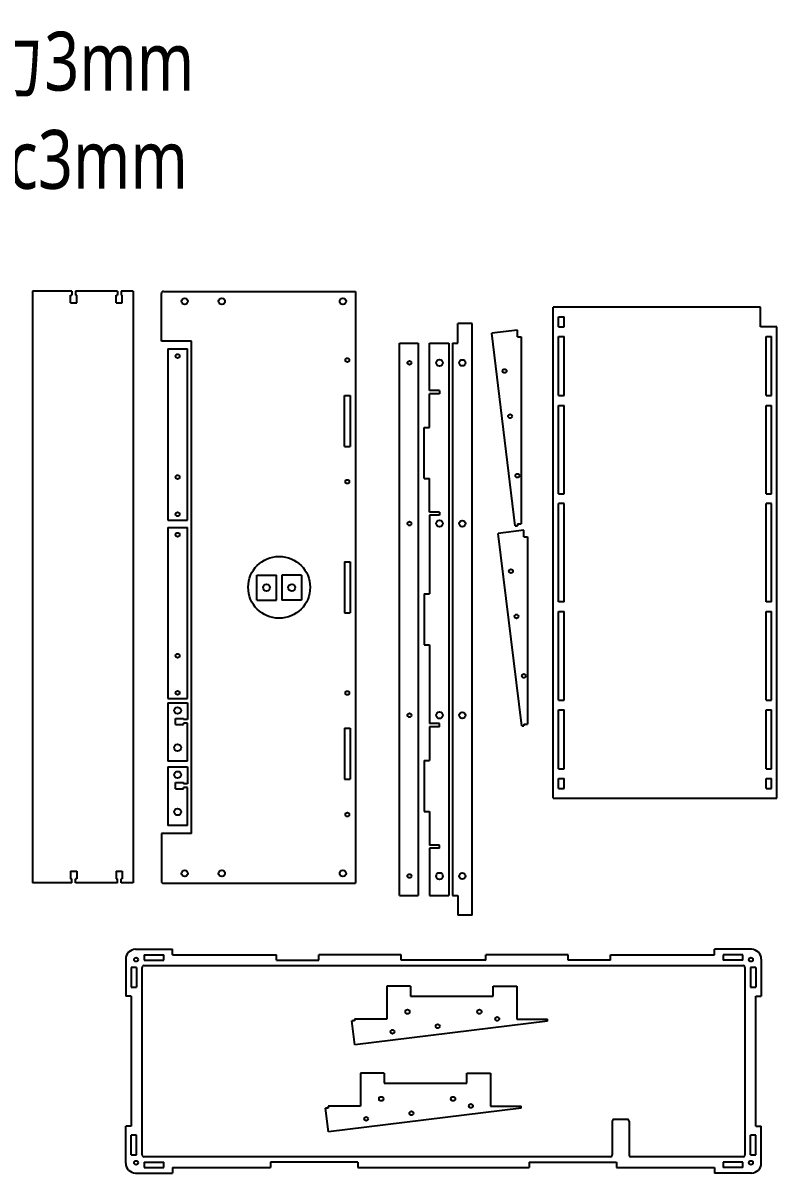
# Model space of a CAD drawing. Header units: inches. Extents: x 70 to 1310, y 181 to 772.
# Drawn here: x 398 to 782, y 186 to 772 of the extents above; entities that cross this region are included whole.
import ezdxf

# ---------------------------------------------------------------- set-up
doc = ezdxf.new("R2010")
doc.units = ezdxf.units.IN
doc.header["$LTSCALE"] = 1.21
doc.header["$MEASUREMENT"] = 0
doc.layers.get('0').update_dxf_attribs({"linetype": 'CONTINUOUS'})
doc.styles.get("Standard").update_dxf_attribs({"font": 'txt', "width": 0.8})

msp = doc.modelspace()

# ---------------------------------------------------------------- linework, layer by layer
for p, q in [((403.26, 635.11), (403.26, 333.85)), ((423.33, 635.11), (403.26, 635.11)), ((446.52, 635.11), (425.18, 635.11)), ((454.45, 635.11), (448.37, 635.11)), ((454.45, 635.11), (454.45, 333.85)), ((468.89, 609.61), (468.89, 633.94)), ((567.69, 634.94), (567.69, 333.68)), ((773.89, 616.92), (773.89, 626.93)), ((627.08, 618.6), (619.77, 618.6)), ((619.77, 608.6), (619.77, 618.6)), ((627.08, 317.34), (627.08, 618.6)), ((650.09, 611.89), (650.07, 615.28)), ((782.2, 616.92), (773.89, 616.92)), ((484.29, 359.01), (484.29, 609.61)), ((650.09, 611.89), (651.99, 611.89)), ((651.99, 611.89), (651.99, 516.64)), ((472.16, 605.69), (472.16, 518.55)), ((472.16, 605.69), (482.16, 605.69)), ((482.16, 518.55), (482.16, 605.69)), ((590.11, 608.6), (599.51, 608.6)), ((590.11, 327.34), (590.11, 608.6)), ((599.51, 608.6), (599.51, 327.34)), ((605.38, 608.6), (615.12, 608.6)), ((605.38, 584.44), (605.38, 608.6)), ((615.12, 608.6), (615.12, 327.34)), ((617, 608.6), (619.77, 608.6)), ((617, 608.6), (617, 327.34)), ((562.15, 556.07), (562.15, 582.01)), ((562.15, 582.01), (564.92, 582.01)), ((564.92, 582.01), (564.92, 556.07)), ((610.41, 584.44), (605.38, 584.44)), ((610.41, 582.84), (605.38, 582.84)), ((605.38, 565.67), (605.38, 582.84)), ((610.41, 584.44), (610.41, 582.84)), ((602.58, 565.67), (605.38, 565.67)), ((602.58, 539.73), (602.58, 565.67)), ((562.15, 556.07), (564.92, 556.07)), ((602.58, 539.73), (605.38, 539.73)), ((605.38, 522.57), (605.38, 539.73)), ((610.41, 522.57), (605.38, 522.57)), ((610.41, 522.57), (610.41, 520.97)), ((472.16, 518.55), (482.16, 518.55)), ((610.41, 520.97), (605.38, 520.97)), ((605.38, 520.97), (605.38, 480.93)), ((649.03, 515.64), (650.09, 515.64)), ((650.09, 516.64), (651.99, 516.64)), ((650.09, 516.64), (650.09, 515.64)), ((472.16, 514.77), (472.16, 427.63)), ((472.16, 514.77), (482.16, 514.77)), ((482.16, 427.63), (482.16, 514.77)), ((653.35, 509.97), (653.33, 513.36)), ((653.35, 509.97), (655.25, 509.97)), ((655.25, 509.97), (655.25, 414.72)), ((562.15, 497.27), (564.92, 497.27)), ((562.15, 497.27), (562.15, 471.34)), ((564.92, 497.27), (564.92, 471.34)), ((517.4, 477.69), (517.4, 490.58)), ((517.4, 490.58), (527.4, 490.58)), ((527.4, 477.69), (527.4, 490.58)), ((540.23, 490.58), (530.23, 490.58)), ((530.23, 490.58), (530.23, 477.69)), ((540.23, 490.58), (540.23, 477.69)), ((602.58, 480.93), (602.58, 455)), ((602.58, 480.93), (605.38, 480.93)), ((517.4, 477.69), (527.4, 477.69)), ((540.23, 477.69), (530.23, 477.69)), ((562.15, 471.34), (564.92, 471.34)), ((602.58, 455), (605.38, 455)), ((605.38, 455), (605.38, 414.97)), ((472.16, 427.63), (482.16, 427.63)), ((472.16, 425.57), (472.16, 395.74)), ((472.16, 425.57), (482.16, 425.57)), ((482.16, 425.57), (482.16, 416.99)), ((482.16, 395.74), (482.16, 415.14)), ((562.15, 412.54), (564.92, 412.54)), ((562.15, 412.54), (562.15, 386.6)), ((564.92, 412.54), (564.92, 386.6)), ((610.41, 414.97), (605.38, 414.97)), ((610.41, 413.37), (605.38, 413.37)), ((605.38, 413.37), (605.38, 396.2)), ((610.41, 413.37), (610.41, 414.97)), ((652.29, 413.72), (653.35, 413.72)), ((653.35, 414.72), (655.25, 414.72)), ((653.35, 414.72), (653.35, 413.72)), ((482.16, 395.74), (472.16, 395.74)), ((472.16, 392.86), (472.16, 363.02)), ((472.16, 392.86), (482.16, 392.86)), ((482.16, 392.86), (482.16, 384.28)), ((602.58, 396.2), (605.38, 396.2)), ((602.58, 396.2), (602.58, 370.26)), ((562.15, 386.6), (564.92, 386.6)), ((482.16, 363.02), (482.16, 382.43)), ((602.58, 370.26), (605.38, 370.26)), ((605.38, 370.26), (605.38, 353.09)), ((482.16, 363.02), (472.16, 363.02)), ((468.89, 359.01), (468.89, 334.68)), ((610.41, 353.09), (605.38, 353.09)), ((610.41, 351.49), (605.38, 351.49)), ((605.38, 351.49), (605.38, 327.34)), ((610.41, 351.49), (610.41, 353.09)), ((423.33, 333.85), (403.26, 333.85)), ((446.52, 333.85), (425.18, 333.85)), ((454.45, 333.85), (448.37, 333.85)), ((469.89, 333.68), (567.69, 333.68)), ((590.11, 327.34), (599.51, 327.34)), ((605.38, 327.34), (615.12, 327.34)), ((617, 327.34), (619.77, 327.34)), ((619.77, 327.34), (619.77, 317.34)), ((627.08, 317.34), (619.77, 317.34)), ((455.77, 300.02), (474.58, 300.02)), ((474.58, 297.25), (474.58, 300.02)), ((750.38, 297.25), (750.38, 300.02)), ((769.19, 300.02), (750.38, 300.02)), ((450.77, 295.02), (450.77, 276.21)), ((460.08, 297.25), (460.08, 294.48)), ((460.08, 297.25), (470.08, 297.25)), ((460.08, 294.48), (470.08, 294.48)), ((470.08, 294.48), (470.08, 297.25)), ((474.58, 297.25), (527.48, 297.25)), ((527.48, 294.48), (527.48, 297.25)), ((527.48, 294.48), (548.98, 294.48)), ((590.98, 297.25), (548.98, 297.25)), ((548.98, 294.48), (548.98, 297.25)), ((590.98, 294.48), (590.98, 297.25)), ((633.98, 294.48), (590.98, 294.48)), ((675.98, 297.25), (633.98, 297.25)), ((633.98, 294.48), (633.98, 297.25)), ((675.98, 294.48), (675.98, 297.25)), ((697.48, 294.48), (675.98, 294.48)), ((697.48, 297.25), (750.38, 297.25)), ((697.48, 294.48), (697.48, 297.25)), ((764.88, 297.25), (754.88, 297.25)), ((754.88, 297.25), (754.88, 294.48)), ((764.88, 294.48), (754.88, 294.48)), ((764.88, 294.48), (764.88, 297.25)), ((774.19, 295.02), (774.19, 276.21)), ((456.31, 290.71), (453.54, 290.71)), ((453.54, 290.71), (453.54, 280.71)), ((456.31, 290.71), (456.31, 280.71)), ((771.42, 290.71), (768.65, 290.71)), ((768.65, 290.71), (768.65, 280.71)), ((771.42, 290.71), (771.42, 280.71)), ((583.57, 281.23), (583.57, 264.55)), ((595.67, 281.23), (583.57, 281.23)), ((595.67, 281.23), (595.67, 276.2)), ((637.72, 276.2), (637.72, 281.23)), ((637.72, 281.23), (649.82, 281.23)), ((649.82, 281.23), (649.82, 264.55)), ((453.54, 276.21), (450.77, 276.21)), ((453.54, 280.71), (456.31, 280.71)), ((453.54, 276.21), (453.54, 209.96)), ((595.67, 276.2), (637.72, 276.2)), ((768.65, 280.71), (771.42, 280.71)), ((771.42, 276.21), (774.19, 276.21)), ((771.42, 209.96), (771.42, 276.21)), ((567.28, 251.46), (565.8, 263.55)), ((567.17, 263.55), (565.8, 263.55)), ((583.57, 264.55), (567.17, 264.55)), ((567.17, 264.55), (567.17, 263.55)), ((649.82, 264.55), (665.32, 264.55)), ((665.32, 263.5), (665.32, 264.55)), ((570.18, 236.9), (570.18, 220.22)), ((582.28, 236.9), (570.18, 236.9)), ((582.28, 236.9), (582.28, 231.87)), ((624.33, 231.87), (624.33, 236.9)), ((624.33, 236.9), (636.43, 236.9)), ((636.43, 236.9), (636.43, 220.22)), ((582.28, 231.87), (624.33, 231.87)), ((553.89, 207.13), (552.41, 219.22)), ((553.78, 219.22), (552.41, 219.22)), ((570.18, 220.22), (553.78, 220.22)), ((553.78, 220.22), (553.78, 219.22)), ((636.43, 220.22), (651.93, 220.22)), ((651.93, 219.17), (651.93, 220.22)), ((698.38, 212.46), (698.38, 195.46)), ((705.88, 213.46), (699.38, 213.46)), ((706.88, 212.46), (706.88, 195.46)), ((453.54, 209.96), (450.77, 209.96)), ((450.77, 191.15), (450.77, 209.96)), ((453.54, 195.46), (453.54, 205.46)), ((456.31, 205.46), (453.54, 205.46)), ((456.31, 195.46), (456.31, 205.46)), ((768.65, 195.46), (768.65, 205.46)), ((771.42, 205.46), (768.65, 205.46)), ((771.42, 209.96), (774.19, 209.96)), ((771.42, 195.46), (771.42, 205.46)), ((774.19, 191.15), (774.19, 209.96)), ((453.54, 195.46), (456.31, 195.46)), ((768.65, 195.46), (771.42, 195.46)), ((460.08, 191.69), (460.08, 188.92)), ((460.08, 191.69), (470.08, 191.69)), ((460.08, 188.92), (470.08, 188.92)), ((470.08, 188.92), (470.08, 191.69)), ((474.58, 188.92), (474.58, 186.15)), ((474.58, 188.92), (524.48, 188.92)), ((568.83, 191.69), (524.48, 191.69)), ((524.48, 191.69), (524.48, 188.92)), ((568.83, 191.69), (568.83, 188.92)), ((568.83, 188.92), (656.13, 188.92)), ((656.13, 191.69), (700.48, 191.69)), ((656.13, 191.69), (656.13, 188.92)), ((700.48, 191.69), (700.48, 188.92)), ((700.48, 188.92), (750.38, 188.92)), ((750.38, 188.92), (750.38, 186.15)), ((764.88, 191.69), (754.88, 191.69)), ((754.88, 191.69), (754.88, 188.92)), ((764.88, 188.92), (754.88, 188.92)), ((764.88, 188.92), (764.88, 191.69)), ((455.77, 186.15), (474.58, 186.15)), ((769.19, 186.15), (750.38, 186.15))]:
    msp.add_line(p, q)
at = {"linetype": 'Continuous'}
for p, q in [((422.71, 629.11), (422.71, 633.11)), ((422.71, 633.11), (423.33, 633.11)), ((423.33, 635.11), (423.33, 633.11)), ((425.18, 635.11), (425.18, 633.11)), ((425.8, 633.11), (425.18, 633.11)), ((425.8, 629.11), (425.8, 633.11)), ((445.9, 629.11), (445.9, 633.11)), ((445.9, 633.11), (446.52, 633.11)), ((446.52, 635.11), (446.52, 633.11)), ((448.37, 635.11), (448.37, 633.11)), ((448.99, 633.11), (448.37, 633.11)), ((448.99, 629.11), (448.99, 633.11)), ((469.89, 634.94), (567.69, 634.94)), ((422.71, 629.11), (425.8, 629.11)), ((445.9, 629.11), (448.99, 629.11)), ((773.89, 626.93), (668.33, 626.93)), ((668.33, 376.93), (668.33, 626.93)), ((671.08, 621.94), (673.88, 621.94)), ((671.08, 616.92), (671.08, 621.94)), ((673.88, 616.92), (673.88, 621.94)), ((650.07, 615.28), (636.99, 613.67)), ((671.08, 616.92), (673.88, 616.92)), ((782.2, 376.93), (782.2, 616.92)), ((484.29, 609.61), (468.89, 609.61)), ((649.03, 515.64), (636.99, 613.67)), ((671.08, 611.94), (673.88, 611.94)), ((671.08, 581.92), (671.08, 611.94)), ((673.88, 581.92), (673.88, 611.94)), ((776.64, 611.94), (779.44, 611.94)), ((776.64, 581.92), (776.64, 611.94)), ((779.44, 581.92), (779.44, 611.94)), ((671.08, 581.92), (673.88, 581.92)), ((776.64, 581.92), (779.44, 581.92)), ((671.08, 576.94), (673.88, 576.94)), ((671.08, 531.92), (671.08, 576.94)), ((673.88, 531.92), (673.88, 576.94)), ((776.64, 576.94), (779.44, 576.94)), ((776.64, 531.92), (776.64, 576.94)), ((779.44, 531.92), (779.44, 576.94)), ((671.08, 531.92), (673.88, 531.92)), ((673.88, 526.94), (671.08, 526.94)), ((671.08, 476.92), (671.08, 526.94)), ((673.88, 476.92), (673.88, 526.94)), ((776.64, 531.92), (779.44, 531.92)), ((779.44, 526.94), (776.64, 526.94)), ((776.64, 476.92), (776.64, 526.94)), ((779.44, 476.92), (779.44, 526.94)), ((653.33, 513.36), (640.26, 511.76)), ((652.29, 413.72), (640.26, 511.76)), ((673.88, 476.92), (671.08, 476.92)), ((779.44, 476.92), (776.64, 476.92)), ((671.08, 471.94), (673.88, 471.94)), ((671.08, 426.92), (671.08, 471.94)), ((673.88, 426.92), (673.88, 471.94)), ((776.64, 471.94), (779.44, 471.94)), ((776.64, 426.92), (776.64, 471.94)), ((779.44, 426.92), (779.44, 471.94)), ((671.08, 426.92), (673.88, 426.92)), ((671.08, 421.94), (673.88, 421.94)), ((671.08, 391.92), (671.08, 421.94)), ((673.88, 391.92), (673.88, 421.94)), ((776.64, 426.92), (779.44, 426.92)), ((776.64, 421.94), (779.44, 421.94)), ((776.64, 391.92), (776.64, 421.94)), ((779.44, 391.92), (779.44, 421.94)), ((476.16, 414.52), (476.16, 417.61)), ((476.16, 417.61), (480.16, 417.61)), ((480.16, 417.61), (480.16, 416.99)), ((482.16, 416.99), (480.16, 416.99)), ((476.16, 414.52), (480.16, 414.52)), ((482.16, 415.14), (480.16, 415.14)), ((480.16, 414.52), (480.16, 415.14)), ((671.08, 391.92), (673.88, 391.92)), ((671.08, 386.94), (673.88, 386.94)), ((671.08, 381.92), (671.08, 386.94)), ((673.88, 381.92), (673.88, 386.94)), ((776.64, 391.92), (779.44, 391.92)), ((776.64, 386.94), (779.44, 386.94)), ((776.64, 381.92), (776.64, 386.94)), ((779.44, 381.92), (779.44, 386.94)), ((476.16, 381.81), (476.16, 384.9)), ((476.16, 384.9), (480.16, 384.9)), ((476.16, 381.81), (480.16, 381.81)), ((480.16, 384.9), (480.16, 384.28)), ((482.16, 384.28), (480.16, 384.28)), ((482.16, 382.43), (480.16, 382.43)), ((480.16, 381.81), (480.16, 382.43)), ((671.08, 381.92), (673.88, 381.92)), ((776.64, 381.92), (779.44, 381.92)), ((668.33, 376.93), (782.2, 376.93)), ((484.29, 359.01), (468.89, 359.01)), ((422.71, 339.85), (425.8, 339.85)), ((422.71, 339.85), (422.71, 335.85)), ((425.8, 339.85), (425.8, 335.85)), ((445.9, 339.85), (448.99, 339.85)), ((445.9, 339.85), (445.9, 335.85)), ((448.99, 339.85), (448.99, 335.85)), ((422.71, 335.85), (423.33, 335.85)), ((423.33, 333.85), (423.33, 335.85)), ((425.18, 333.85), (425.18, 335.85)), ((425.8, 335.85), (425.18, 335.85)), ((445.9, 335.85), (446.52, 335.85)), ((446.52, 333.85), (446.52, 335.85)), ((448.37, 333.85), (448.37, 335.85)), ((448.99, 335.85), (448.37, 335.85)), ((459.08, 195.46), (459.08, 290.71)), ((460.08, 291.71), (764.88, 291.71)), ((765.88, 290.71), (765.88, 195.46)), ((665.32, 263.5), (567.28, 251.46)), ((651.93, 219.17), (553.89, 207.13)), ((697.38, 194.46), (460.08, 194.46)), ((764.88, 194.46), (707.88, 194.46))]:
    msp.add_line(p, q, dxfattribs=at)
for centre, radius in [((480.75, 629.94), 1.61), ((499.64, 629.94), 1.61), ((561.25, 629.94), 1.61), ((477.16, 602.02), 1), ((563.54, 599.98), 1), ((595.15, 598.6), 1), ((610.41, 598.6), 1.7), ((622.04, 598.6), 1.6), ((643.54, 594.44), 1), ((646.37, 571.43), 1), ((477.16, 540.41), 1), ((563.54, 538.11), 1), ((650.09, 541.15), 1), ((477.16, 521.51), 1), ((595.15, 516.77), 1), ((610.41, 516.77), 1.7), ((622.04, 516.77), 1.6), ((477.16, 511.1), 1), ((528.83, 484.31), 15.75), ((646.8, 492.53), 1), ((522.4, 484.14), 1.73), ((535.23, 484.14), 1.73), ((649.63, 469.51), 1), ((477.16, 449.49), 1), ((653.35, 439.24), 1), ((477.16, 430.59), 1), ((563.54, 430.51), 1), ((477.16, 421.59), 1.73), ((595.15, 419.18), 1), ((610.41, 419.17), 1.7), ((622.04, 419.17), 1.6), ((477.16, 402.7), 1.73), ((477.16, 388.88), 1.73), ((477.16, 369.98), 1.73), ((563.54, 368.63), 1), ((480.75, 338.68), 1.61), ((499.64, 338.68), 1.61), ((561.25, 338.68), 1.61), ((595.15, 337.34), 1), ((610.41, 337.34), 1.7), ((622.04, 337.34), 1.6), ((456.02, 294.78), 1), ((768.95, 294.78), 1), ((594.15, 268.24), 1.1), ((630.76, 268.24), 1.1), ((639.8, 264.61), 1), ((586.51, 258.07), 1), ((609.53, 260.89), 1), ((580.76, 223.91), 1.1), ((617.36, 223.91), 1.1), ((596.14, 216.57), 1), ((626.41, 220.28), 1), ((573.12, 213.74), 1), ((456.02, 191.39), 1), ((768.95, 191.39), 1)]:
    msp.add_circle(centre, radius)
for centre, start, end in [((469.89, 633.94), 90, 180), ((469.89, 334.68), 180, 270), ((699.38, 212.46), 90, 180), ((705.88, 212.46), 0, 90), ((697.38, 195.46), 270, 0), ((707.88, 195.46), 180, 270)]:
    msp.add_arc(centre, 1, start, end)
for centre, radius, start, end in [((455.77, 295.02), 5, 90, 180), ((769.19, 295.02), 5, 0, 90), ((460.08, 290.71), 1, 90, 180), ((764.88, 290.71), 1, 0, 90), ((460.08, 195.46), 1, 180, 270), ((764.88, 195.46), 1, 270, 0), ((455.77, 191.15), 5, 180, 270), ((769.19, 191.15), 5, 270, 0)]:
    msp.add_arc(centre, radius, start, end, dxfattribs=at)

# ---------------------------------------------------------------- texts
at = {"linetype": 'Continuous', "insert": (311.04, 767.19), "char_height": 30, "attachment_point": 1}
msp.add_mtext_dynamic_manual_height_columns('\\pxt0,12;{\\fMicrosoft YaHei|b0|i0|c134|p34;亚克力3mm\\PAcrylic3mm}', width=186.0767, gutter_width=450, heights=[101.85], dxfattribs=at)

doc.saveas('drawing.dxf')
